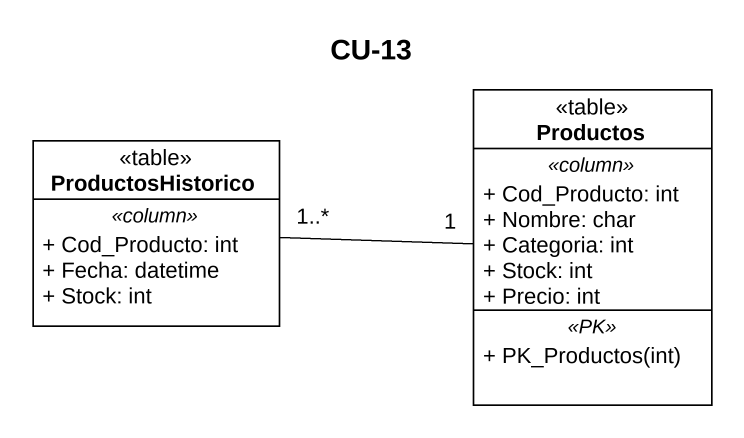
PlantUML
@startuml
title CU-13
hide circle
hide empty members
skinparam classAttributeIconSize 0
class Productos <<table>> {
  .. <<column>> ..
  + Cod_Producto: int
  + Nombre: char
  + Categoria: int
  + Stock: int
  + Precio: int
  .. <<PK>> ..
  + PK_Productos(int)
}
class ProductosHistorico <<table>> {
  .. <<column>> ..
  + Cod_Producto: int
  + Fecha: datetime
  + Stock: int
}
Productos "1" -left- "1..*" ProductosHistorico
@enduml
